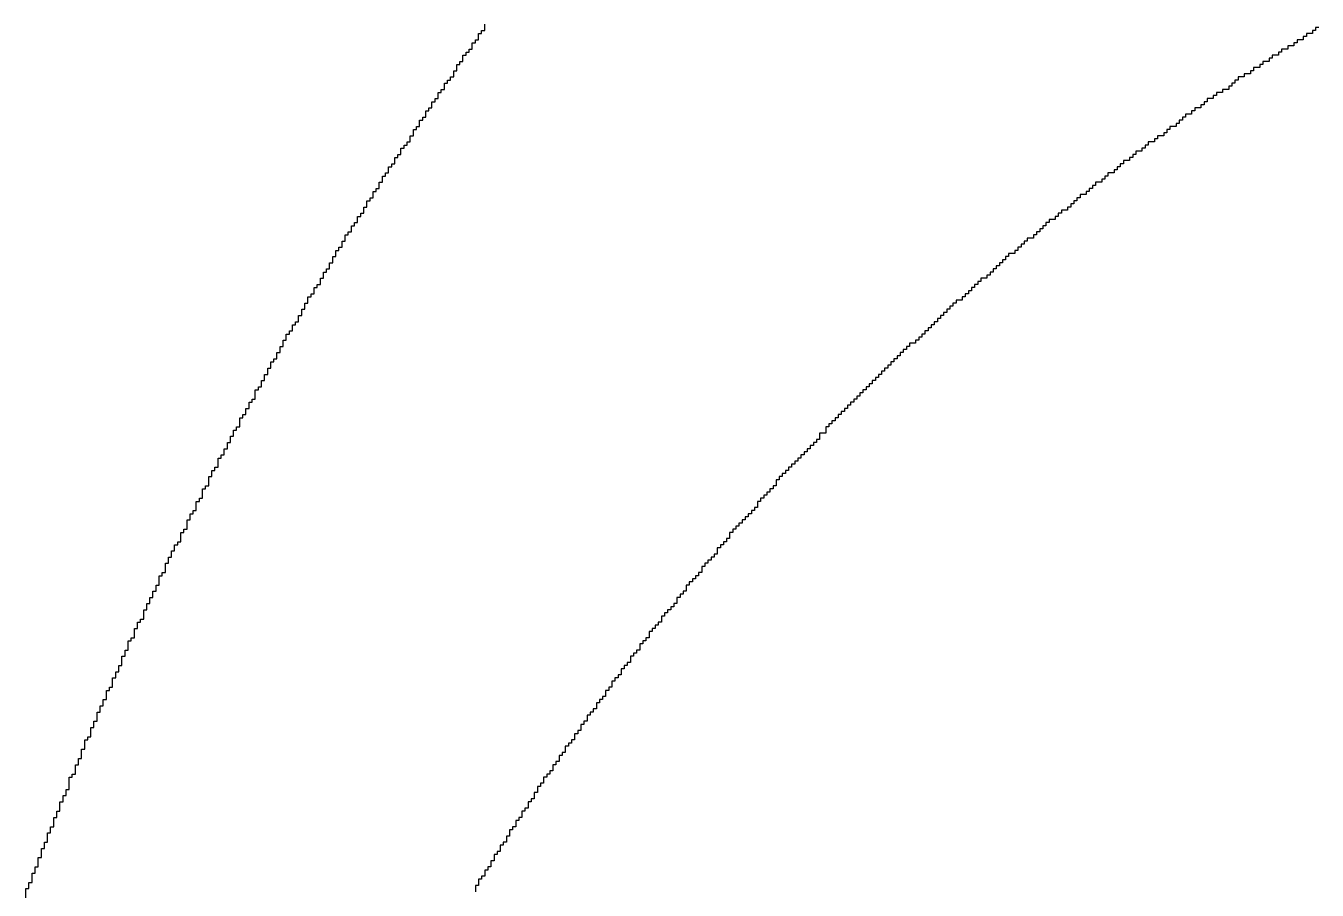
# Model space of a CAD drawing. Header units: millimetres. Extents: x -3.3 to 49.3, y -30.5 to 0.
# Drawn here: x 38.007 to 39.533, y -21.536 to -20.514 of the extents above; entities that cross this region are included whole.
import ezdxf

# ---------------------------------------------------------------- set-up
doc = ezdxf.new("R2010")
doc.units = ezdxf.units.MM
doc.layers.add('TopOverlay', color=2, linetype='Continuous')

msp = doc.modelspace()

# ---------------------------------------------------------------- linework, layer by layer
at = {"layer": 'TopOverlay'}
for p, q in [((38.5454, -20.5234), (38.5454, -20.5198)), ((38.5454, -20.5198), (38.5491, -20.5198)), ((38.5491, -20.5198), (38.5491, -20.5125)), ((39.5308, -20.5198), (39.5271, -20.5198)), ((39.5271, -20.5198), (39.5271, -20.5234)), ((39.5344, -20.5161), (39.5308, -20.5161)), ((39.5308, -20.5161), (39.5308, -20.5198)), ((38.5344, -20.5418), (38.5344, -20.5344)), ((38.5344, -20.5344), (38.5381, -20.5344)), ((38.5381, -20.5344), (38.5381, -20.5308)), ((38.5381, -20.5308), (38.5418, -20.5308)), ((38.5418, -20.5308), (38.5418, -20.5234)), ((38.5418, -20.5234), (38.5454, -20.5234)), ((39.5088, -20.5344), (39.5051, -20.5344)), ((39.5051, -20.5344), (39.5051, -20.5381)), ((39.5161, -20.5308), (39.5088, -20.5308)), ((39.5088, -20.5308), (39.5088, -20.5344)), ((39.5198, -20.5271), (39.5161, -20.5271)), ((39.5161, -20.5271), (39.5161, -20.5308)), ((39.5271, -20.5234), (39.5198, -20.5234)), ((39.5198, -20.5234), (39.5198, -20.5271)), ((38.5234, -20.5564), (38.5234, -20.5491)), ((38.5234, -20.5491), (38.5271, -20.5491)), ((38.5271, -20.5491), (38.5271, -20.5454)), ((38.5271, -20.5454), (38.5308, -20.5454)), ((38.5308, -20.5454), (38.5308, -20.5418)), ((38.5308, -20.5418), (38.5344, -20.5418)), ((39.4868, -20.5491), (39.4795, -20.5491)), ((39.4795, -20.5491), (39.4795, -20.5527)), ((39.4905, -20.5454), (39.4868, -20.5454)), ((39.4868, -20.5454), (39.4868, -20.5491)), ((39.4978, -20.5418), (39.4905, -20.5418)), ((39.4905, -20.5418), (39.4905, -20.5454)), ((39.5051, -20.5381), (39.4978, -20.5381)), ((39.4978, -20.5381), (39.4978, -20.5418)), ((38.5161, -20.5674), (38.5161, -20.5601)), ((38.5161, -20.5601), (38.5198, -20.5601)), ((38.5198, -20.5601), (38.5198, -20.5564)), ((38.5198, -20.5564), (38.5234, -20.5564)), ((39.4648, -20.5637), (39.4575, -20.5637)), ((39.4575, -20.5637), (39.4575, -20.5674)), ((39.4685, -20.5601), (39.4648, -20.5601)), ((39.4648, -20.5601), (39.4648, -20.5637)), ((39.4758, -20.5564), (39.4685, -20.5564)), ((39.4685, -20.5564), (39.4685, -20.5601)), ((39.4795, -20.5527), (39.4758, -20.5527)), ((39.4758, -20.5527), (39.4758, -20.5564)), ((38.5051, -20.5821), (38.5051, -20.5784)), ((38.5051, -20.5784), (38.5088, -20.5784)), ((38.5088, -20.5784), (38.5088, -20.5747)), ((38.5088, -20.5747), (38.5125, -20.5747)), ((38.5125, -20.5747), (38.5125, -20.5674)), ((38.5125, -20.5674), (38.5161, -20.5674)), ((39.4392, -20.5784), (39.4355, -20.5784)), ((39.4355, -20.5784), (39.4355, -20.5821)), ((39.4465, -20.5747), (39.4392, -20.5747)), ((39.4392, -20.5747), (39.4392, -20.5784)), ((39.4538, -20.5711), (39.4465, -20.5711)), ((39.4465, -20.5711), (39.4465, -20.5747)), ((39.4575, -20.5674), (39.4538, -20.5674)), ((39.4538, -20.5674), (39.4538, -20.5711)), ((38.4941, -20.6004), (38.4941, -20.593)), ((38.4941, -20.593), (38.4978, -20.593)), ((38.4978, -20.593), (38.4978, -20.5894)), ((38.4978, -20.5894), (38.5015, -20.5894)), ((38.5015, -20.5894), (38.5015, -20.5821)), ((38.5015, -20.5821), (38.5051, -20.5821)), ((39.4209, -20.593), (39.4136, -20.593)), ((39.4136, -20.593), (39.4136, -20.5967)), ((39.4282, -20.5894), (39.4209, -20.5894)), ((39.4209, -20.5894), (39.4209, -20.593)), ((39.4319, -20.5857), (39.4282, -20.5857)), ((39.4282, -20.5857), (39.4282, -20.5894)), ((39.4355, -20.5821), (39.4319, -20.5821)), ((39.4319, -20.5821), (39.4319, -20.5857)), ((38.4832, -20.615), (38.4832, -20.6114)), ((38.4832, -20.6114), (38.4868, -20.6114)), ((38.4868, -20.6114), (38.4868, -20.604)), ((38.4868, -20.604), (38.4905, -20.604)), ((38.4905, -20.604), (38.4905, -20.6004)), ((38.4905, -20.6004), (38.4941, -20.6004)), ((39.3952, -20.6114), (39.3879, -20.6114)), ((39.3879, -20.6114), (39.3879, -20.615)), ((39.3989, -20.6077), (39.3952, -20.6077)), ((39.3952, -20.6077), (39.3952, -20.6114)), ((39.4026, -20.604), (39.3989, -20.604)), ((39.3989, -20.604), (39.3989, -20.6077)), ((39.4099, -20.6004), (39.4026, -20.6004)), ((39.4026, -20.6004), (39.4026, -20.604)), ((39.4136, -20.5967), (39.4099, -20.5967)), ((39.4099, -20.5967), (39.4099, -20.6004)), ((38.4722, -20.6333), (38.4722, -20.626)), ((38.4722, -20.626), (38.4758, -20.626)), ((38.4758, -20.626), (38.4758, -20.6223)), ((38.4758, -20.6223), (38.4795, -20.6223)), ((38.4795, -20.6223), (38.4795, -20.615)), ((38.4795, -20.615), (38.4832, -20.615)), ((39.3733, -20.626), (39.3696, -20.626)), ((39.3696, -20.626), (39.3696, -20.6297)), ((39.3769, -20.6223), (39.3733, -20.6223)), ((39.3733, -20.6223), (39.3733, -20.626)), ((39.3842, -20.6187), (39.3769, -20.6187)), ((39.3769, -20.6187), (39.3769, -20.6223)), ((39.3879, -20.615), (39.3842, -20.615)), ((39.3842, -20.615), (39.3842, -20.6187)), ((38.4648, -20.6443), (38.4648, -20.637)), ((38.4648, -20.637), (38.4685, -20.637)), ((38.4685, -20.637), (38.4685, -20.6333)), ((38.4685, -20.6333), (38.4722, -20.6333)), ((39.3549, -20.6407), (39.3513, -20.6407)), ((39.3513, -20.6407), (39.3513, -20.6443)), ((39.3586, -20.637), (39.3549, -20.637)), ((39.3549, -20.637), (39.3549, -20.6407)), ((39.3659, -20.6333), (39.3586, -20.6333)), ((39.3586, -20.6333), (39.3586, -20.637)), ((39.3696, -20.6297), (39.3659, -20.6297)), ((39.3659, -20.6297), (39.3659, -20.6333)), ((38.4538, -20.659), (38.4538, -20.6553)), ((38.4538, -20.6553), (38.4575, -20.6553)), ((38.4575, -20.6553), (38.4575, -20.6516)), ((38.4575, -20.6516), (38.4612, -20.6516)), ((38.4612, -20.6516), (38.4612, -20.6443)), ((38.4612, -20.6443), (38.4648, -20.6443)), ((39.333, -20.6553), (39.3293, -20.6553)), ((39.3293, -20.6553), (39.3293, -20.659)), ((39.3403, -20.6516), (39.333, -20.6516)), ((39.333, -20.6516), (39.333, -20.6553)), ((39.344, -20.648), (39.3403, -20.648)), ((39.3403, -20.648), (39.3403, -20.6516)), ((39.3513, -20.6443), (39.344, -20.6443)), ((39.344, -20.6443), (39.344, -20.648)), ((38.4429, -20.6773), (38.4429, -20.67)), ((38.4429, -20.67), (38.4465, -20.67)), ((38.4465, -20.67), (38.4465, -20.6663)), ((38.4465, -20.6663), (38.4502, -20.6663)), ((38.4502, -20.6663), (38.4502, -20.659)), ((38.4502, -20.659), (38.4538, -20.659)), ((39.3147, -20.67), (39.311, -20.67)), ((39.311, -20.67), (39.311, -20.6736)), ((39.3183, -20.6663), (39.3147, -20.6663)), ((39.3147, -20.6663), (39.3147, -20.67)), ((39.3256, -20.6626), (39.3183, -20.6626)), ((39.3183, -20.6626), (39.3183, -20.6663)), ((39.3293, -20.659), (39.3256, -20.659)), ((39.3256, -20.659), (39.3256, -20.6626)), ((38.4355, -20.6883), (38.4355, -20.681)), ((38.4355, -20.681), (38.4392, -20.681)), ((38.4392, -20.681), (38.4392, -20.6773)), ((38.4392, -20.6773), (38.4429, -20.6773)), ((39.2963, -20.6846), (39.2927, -20.6846)), ((39.2927, -20.6846), (39.2927, -20.6883)), ((39.3, -20.681), (39.2963, -20.681)), ((39.2963, -20.681), (39.2963, -20.6846)), ((39.3037, -20.6773), (39.3, -20.6773)), ((39.3, -20.6773), (39.3, -20.681)), ((39.311, -20.6736), (39.3037, -20.6736)), ((39.3037, -20.6736), (39.3037, -20.6773)), ((38.4245, -20.7066), (38.4245, -20.6993)), ((38.4245, -20.6993), (38.4282, -20.6993)), ((38.4282, -20.6993), (38.4282, -20.6919)), ((38.4282, -20.6919), (38.4319, -20.6919)), ((38.4319, -20.6919), (38.4319, -20.6883)), ((38.4319, -20.6883), (38.4355, -20.6883)), ((39.2707, -20.7029), (39.267, -20.7029)), ((39.267, -20.7029), (39.267, -20.7066)), ((39.278, -20.6993), (39.2707, -20.6993)), ((39.2707, -20.6993), (39.2707, -20.7029)), ((39.2817, -20.6956), (39.278, -20.6956)), ((39.278, -20.6956), (39.278, -20.6993)), ((39.2853, -20.6919), (39.2817, -20.6919)), ((39.2817, -20.6919), (39.2817, -20.6956)), ((39.2927, -20.6883), (39.2853, -20.6883)), ((39.2853, -20.6883), (39.2853, -20.6919)), ((38.4136, -20.7212), (38.4136, -20.7176)), ((38.4136, -20.7176), (38.4172, -20.7176)), ((38.4172, -20.7176), (38.4172, -20.7103)), ((38.4172, -20.7103), (38.4209, -20.7103)), ((38.4209, -20.7103), (38.4209, -20.7066)), ((38.4209, -20.7066), (38.4245, -20.7066)), ((39.2524, -20.7176), (39.2487, -20.7176)), ((39.2487, -20.7176), (39.2487, -20.7212)), ((39.2597, -20.7139), (39.2524, -20.7139)), ((39.2524, -20.7139), (39.2524, -20.7176)), ((39.2634, -20.7103), (39.2597, -20.7103)), ((39.2597, -20.7103), (39.2597, -20.7139)), ((39.267, -20.7066), (39.2634, -20.7066)), ((39.2634, -20.7066), (39.2634, -20.7103)), ((38.4062, -20.7359), (38.4062, -20.7286)), ((38.4062, -20.7286), (38.4099, -20.7286)), ((38.4099, -20.7286), (38.4099, -20.7212)), ((38.4099, -20.7212), (38.4136, -20.7212)), ((39.2377, -20.7322), (39.2304, -20.7322)), ((39.2304, -20.7322), (39.2304, -20.7359)), ((39.2414, -20.7286), (39.2377, -20.7286)), ((39.2377, -20.7286), (39.2377, -20.7322)), ((39.2451, -20.7249), (39.2414, -20.7249)), ((39.2414, -20.7249), (39.2414, -20.7286)), ((39.2487, -20.7212), (39.2451, -20.7212)), ((39.2451, -20.7212), (39.2451, -20.7249)), ((38.3952, -20.7506), (38.3952, -20.7469)), ((38.3952, -20.7469), (38.3989, -20.7469)), ((38.3989, -20.7469), (38.3989, -20.7396)), ((38.3989, -20.7396), (38.4026, -20.7396)), ((38.4026, -20.7396), (38.4026, -20.7359)), ((38.4026, -20.7359), (38.4062, -20.7359)), ((39.2158, -20.7469), (39.2121, -20.7469)), ((39.2121, -20.7469), (39.2121, -20.7506)), ((39.2231, -20.7432), (39.2158, -20.7432)), ((39.2158, -20.7432), (39.2158, -20.7469)), ((39.2267, -20.7396), (39.2231, -20.7396)), ((39.2231, -20.7396), (39.2231, -20.7432)), ((39.2304, -20.7359), (39.2267, -20.7359)), ((39.2267, -20.7359), (39.2267, -20.7396)), ((38.3842, -20.7689), (38.3842, -20.7615)), ((38.3842, -20.7615), (38.3879, -20.7615)), ((38.3879, -20.7615), (38.3879, -20.7579)), ((38.3879, -20.7579), (38.3916, -20.7579)), ((38.3916, -20.7579), (38.3916, -20.7506)), ((38.3916, -20.7506), (38.3952, -20.7506)), ((39.2011, -20.7615), (39.1974, -20.7615)), ((39.1974, -20.7615), (39.1974, -20.7652)), ((39.2048, -20.7579), (39.2011, -20.7579)), ((39.2011, -20.7579), (39.2011, -20.7615)), ((39.2084, -20.7542), (39.2048, -20.7542)), ((39.2048, -20.7542), (39.2048, -20.7579)), ((39.2121, -20.7506), (39.2084, -20.7506)), ((39.2084, -20.7506), (39.2084, -20.7542)), ((38.3769, -20.7799), (38.3769, -20.7762)), ((38.3769, -20.7762), (38.3806, -20.7762)), ((38.3806, -20.7762), (38.3806, -20.7689)), ((38.3806, -20.7689), (38.3842, -20.7689)), ((39.1828, -20.7762), (39.1791, -20.7762)), ((39.1791, -20.7762), (39.1791, -20.7799)), ((39.1864, -20.7725), (39.1828, -20.7725)), ((39.1828, -20.7725), (39.1828, -20.7762)), ((39.1901, -20.7689), (39.1864, -20.7689)), ((39.1864, -20.7689), (39.1864, -20.7725)), ((39.1974, -20.7652), (39.1901, -20.7652)), ((39.1901, -20.7652), (39.1901, -20.7689)), ((38.3696, -20.7945), (38.3696, -20.7872)), ((38.3696, -20.7872), (38.3733, -20.7872)), ((38.3733, -20.7872), (38.3733, -20.7799)), ((38.3733, -20.7799), (38.3769, -20.7799)), ((39.1645, -20.7908), (39.1608, -20.7908)), ((39.1608, -20.7908), (39.1608, -20.7945)), ((39.1681, -20.7872), (39.1645, -20.7872)), ((39.1645, -20.7872), (39.1645, -20.7908)), ((39.1755, -20.7835), (39.1681, -20.7835)), ((39.1681, -20.7835), (39.1681, -20.7872)), ((39.1791, -20.7799), (39.1755, -20.7799)), ((39.1755, -20.7799), (39.1755, -20.7835)), ((38.3586, -20.8128), (38.3586, -20.8055)), ((38.3586, -20.8055), (38.3623, -20.8055)), ((38.3623, -20.8055), (38.3623, -20.8018)), ((38.3623, -20.8018), (38.3659, -20.8018)), ((38.3659, -20.8018), (38.3659, -20.7945)), ((38.3659, -20.7945), (38.3696, -20.7945)), ((39.1462, -20.8092), (39.1425, -20.8092)), ((39.1425, -20.8092), (39.1425, -20.8128)), ((39.1498, -20.8055), (39.1462, -20.8055)), ((39.1462, -20.8055), (39.1462, -20.8092)), ((39.1535, -20.8018), (39.1498, -20.8018)), ((39.1498, -20.8018), (39.1498, -20.8055)), ((39.1571, -20.7982), (39.1535, -20.7982)), ((39.1535, -20.7982), (39.1535, -20.8018)), ((39.1608, -20.7945), (39.1571, -20.7945)), ((39.1571, -20.7945), (39.1571, -20.7982)), ((38.3476, -20.8311), (38.3476, -20.8238)), ((38.3476, -20.8238), (38.3513, -20.8238)), ((38.3513, -20.8238), (38.3513, -20.8201)), ((38.3513, -20.8201), (38.3549, -20.8201)), ((38.3549, -20.8201), (38.3549, -20.8128)), ((38.3549, -20.8128), (38.3586, -20.8128)), ((39.1278, -20.8238), (39.1242, -20.8238)), ((39.1242, -20.8238), (39.1242, -20.8275)), ((39.1315, -20.8201), (39.1278, -20.8201)), ((39.1278, -20.8201), (39.1278, -20.8238)), ((39.1352, -20.8165), (39.1315, -20.8165)), ((39.1315, -20.8165), (39.1315, -20.8201)), ((39.1425, -20.8128), (39.1352, -20.8128)), ((39.1352, -20.8128), (39.1352, -20.8165)), ((38.3403, -20.8421), (38.3403, -20.8348)), ((38.3403, -20.8348), (38.344, -20.8348)), ((38.344, -20.8348), (38.344, -20.8311)), ((38.344, -20.8311), (38.3476, -20.8311)), ((39.1132, -20.8385), (39.1059, -20.8385)), ((39.1059, -20.8385), (39.1059, -20.8421)), ((39.1169, -20.8348), (39.1132, -20.8348)), ((39.1132, -20.8348), (39.1132, -20.8385)), ((39.1205, -20.8311), (39.1169, -20.8311)), ((39.1169, -20.8311), (39.1169, -20.8348)), ((39.1242, -20.8275), (39.1205, -20.8275)), ((39.1205, -20.8275), (39.1205, -20.8311)), ((38.333, -20.8568), (38.333, -20.8495)), ((38.333, -20.8495), (38.3366, -20.8495)), ((38.3366, -20.8495), (38.3366, -20.8421)), ((38.3366, -20.8421), (38.3403, -20.8421)), ((39.0949, -20.8531), (39.0912, -20.8531)), ((39.0912, -20.8531), (39.0912, -20.8568)), ((39.0985, -20.8495), (39.0949, -20.8495)), ((39.0949, -20.8495), (39.0949, -20.8531)), ((39.1022, -20.8458), (39.0985, -20.8458)), ((39.0985, -20.8458), (39.0985, -20.8495)), ((39.1059, -20.8421), (39.1022, -20.8421)), ((39.1022, -20.8421), (39.1022, -20.8458)), ((38.322, -20.8751), (38.322, -20.8678)), ((38.322, -20.8678), (38.3256, -20.8678)), ((38.3256, -20.8678), (38.3256, -20.8641)), ((38.3256, -20.8641), (38.3293, -20.8641)), ((38.3293, -20.8641), (38.3293, -20.8568)), ((38.3293, -20.8568), (38.333, -20.8568)), ((39.0802, -20.8678), (39.0766, -20.8678)), ((39.0766, -20.8678), (39.0766, -20.8714)), ((39.0839, -20.8641), (39.0802, -20.8641)), ((39.0802, -20.8641), (39.0802, -20.8678)), ((39.0875, -20.8604), (39.0839, -20.8604)), ((39.0839, -20.8604), (39.0839, -20.8641)), ((39.0912, -20.8568), (39.0875, -20.8568)), ((39.0875, -20.8568), (39.0875, -20.8604)), ((38.3147, -20.8861), (38.3147, -20.8788)), ((38.3147, -20.8788), (38.3183, -20.8788)), ((38.3183, -20.8788), (38.3183, -20.8751)), ((38.3183, -20.8751), (38.322, -20.8751)), ((39.0656, -20.8824), (39.0619, -20.8824)), ((39.0619, -20.8824), (39.0619, -20.8861)), ((39.0692, -20.8788), (39.0656, -20.8788)), ((39.0656, -20.8788), (39.0656, -20.8824)), ((39.0729, -20.8751), (39.0692, -20.8751)), ((39.0692, -20.8751), (39.0692, -20.8788)), ((39.0766, -20.8714), (39.0729, -20.8714)), ((39.0729, -20.8714), (39.0729, -20.8751)), ((38.3037, -20.9081), (38.3037, -20.9007)), ((38.3037, -20.9007), (38.3073, -20.9007)), ((38.3073, -20.9007), (38.3073, -20.8934)), ((38.3073, -20.8934), (38.311, -20.8934)), ((38.311, -20.8934), (38.311, -20.8861)), ((38.311, -20.8861), (38.3147, -20.8861)), ((39.0436, -20.9007), (39.0399, -20.9007)), ((39.0399, -20.9007), (39.0399, -20.9044)), ((39.0473, -20.8971), (39.0436, -20.8971)), ((39.0436, -20.8971), (39.0436, -20.9007)), ((39.0509, -20.8934), (39.0473, -20.8934)), ((39.0473, -20.8934), (39.0473, -20.8971)), ((39.0582, -20.8897), (39.0509, -20.8897)), ((39.0509, -20.8897), (39.0509, -20.8934)), ((39.0619, -20.8861), (39.0582, -20.8861)), ((39.0582, -20.8861), (39.0582, -20.8897)), ((38.2963, -20.919), (38.2963, -20.9117)), ((38.2963, -20.9117), (38.3, -20.9117)), ((38.3, -20.9117), (38.3, -20.9081)), ((38.3, -20.9081), (38.3037, -20.9081)), ((39.0289, -20.9154), (39.0253, -20.9154)), ((39.0253, -20.9154), (39.0253, -20.919)), ((39.0326, -20.9117), (39.0289, -20.9117)), ((39.0289, -20.9117), (39.0289, -20.9154)), ((39.0363, -20.9081), (39.0326, -20.9081)), ((39.0326, -20.9081), (39.0326, -20.9117)), ((39.0399, -20.9044), (39.0363, -20.9044)), ((39.0363, -20.9044), (39.0363, -20.9081)), ((38.289, -20.9337), (38.289, -20.9264)), ((38.289, -20.9264), (38.2927, -20.9264)), ((38.2927, -20.9264), (38.2927, -20.919)), ((38.2927, -20.919), (38.2963, -20.919)), ((39.0143, -20.93), (39.0106, -20.93)), ((39.0106, -20.93), (39.0106, -20.9337)), ((39.0179, -20.9264), (39.0143, -20.9264)), ((39.0143, -20.9264), (39.0143, -20.93)), ((39.0216, -20.9227), (39.0179, -20.9227)), ((39.0179, -20.9227), (39.0179, -20.9264)), ((39.0253, -20.919), (39.0216, -20.919)), ((39.0216, -20.919), (39.0216, -20.9227)), ((38.278, -20.9557), (38.278, -20.9447)), ((38.278, -20.9447), (38.2817, -20.9447)), ((38.2817, -20.9447), (38.2817, -20.941)), ((38.2817, -20.941), (38.2853, -20.941)), ((38.2853, -20.941), (38.2853, -20.9337)), ((38.2853, -20.9337), (38.289, -20.9337)), ((38.9996, -20.9447), (38.996, -20.9447)), ((38.996, -20.9447), (38.996, -20.9484)), ((39.0033, -20.941), (38.9996, -20.941)), ((38.9996, -20.941), (38.9996, -20.9447)), ((39.007, -20.9374), (39.0033, -20.9374)), ((39.0033, -20.9374), (39.0033, -20.941)), ((39.0106, -20.9337), (39.007, -20.9337)), ((39.007, -20.9337), (39.007, -20.9374)), ((38.2707, -20.9667), (38.2707, -20.9593)), ((38.2707, -20.9593), (38.2744, -20.9593)), ((38.2744, -20.9593), (38.2744, -20.9557)), ((38.2744, -20.9557), (38.278, -20.9557)), ((38.985, -20.9593), (38.9813, -20.9593)), ((38.9813, -20.9593), (38.9813, -20.963)), ((38.9886, -20.9557), (38.985, -20.9557)), ((38.985, -20.9557), (38.985, -20.9593)), ((38.9923, -20.952), (38.9886, -20.952)), ((38.9886, -20.952), (38.9886, -20.9557)), ((38.996, -20.9484), (38.9923, -20.9484)), ((38.9923, -20.9484), (38.9923, -20.952)), ((38.2634, -20.9777), (38.2634, -20.974)), ((38.2634, -20.974), (38.267, -20.974)), ((38.267, -20.974), (38.267, -20.9667)), ((38.267, -20.9667), (38.2707, -20.9667)), ((38.9703, -20.974), (38.9667, -20.974)), ((38.9667, -20.974), (38.9667, -20.9777)), ((38.974, -20.9703), (38.9703, -20.9703)), ((38.9703, -20.9703), (38.9703, -20.974)), ((38.9777, -20.9667), (38.974, -20.9667)), ((38.974, -20.9667), (38.974, -20.9703)), ((38.9813, -20.963), (38.9777, -20.963)), ((38.9777, -20.963), (38.9777, -20.9667)), ((38.2524, -20.9996), (38.2524, -20.9923)), ((38.2524, -20.9923), (38.256, -20.9923)), ((38.256, -20.9923), (38.256, -20.9886)), ((38.256, -20.9886), (38.2597, -20.9886)), ((38.2597, -20.9886), (38.2597, -20.9777)), ((38.2597, -20.9777), (38.2634, -20.9777)), ((38.9557, -20.9886), (38.952, -20.9886)), ((38.952, -20.9886), (38.952, -20.996)), ((38.9593, -20.985), (38.9557, -20.985)), ((38.9557, -20.985), (38.9557, -20.9886)), ((38.963, -20.9813), (38.9593, -20.9813)), ((38.9593, -20.9813), (38.9593, -20.985)), ((38.9667, -20.9777), (38.963, -20.9777)), ((38.963, -20.9777), (38.963, -20.9813)), ((38.2451, -21.0143), (38.2451, -21.007)), ((38.2451, -21.007), (38.2487, -21.007)), ((38.2487, -21.007), (38.2487, -20.9996)), ((38.2487, -20.9996), (38.2524, -20.9996)), ((38.941, -21.007), (38.9374, -21.007)), ((38.9374, -21.007), (38.9374, -21.0106)), ((38.9447, -21.0033), (38.941, -21.0033)), ((38.941, -21.0033), (38.941, -21.007)), ((38.952, -20.996), (38.9447, -20.996)), ((38.9447, -20.996), (38.9447, -21.0033)), ((38.2377, -21.0253), (38.2377, -21.0216)), ((38.2377, -21.0216), (38.2414, -21.0216)), ((38.2414, -21.0216), (38.2414, -21.0143)), ((38.2414, -21.0143), (38.2451, -21.0143)), ((38.9264, -21.0216), (38.9227, -21.0216)), ((38.9227, -21.0216), (38.9227, -21.0253)), ((38.93, -21.0179), (38.9264, -21.0179)), ((38.9264, -21.0179), (38.9264, -21.0216)), ((38.9337, -21.0143), (38.93, -21.0143)), ((38.93, -21.0143), (38.93, -21.0179)), ((38.9374, -21.0106), (38.9337, -21.0106)), ((38.9337, -21.0106), (38.9337, -21.0143)), ((38.2304, -21.0399), (38.2304, -21.0363)), ((38.2304, -21.0363), (38.2341, -21.0363)), ((38.2341, -21.0363), (38.2341, -21.0253)), ((38.2341, -21.0253), (38.2377, -21.0253)), ((38.9117, -21.0363), (38.9081, -21.0363)), ((38.9081, -21.0363), (38.9081, -21.0399)), ((38.9154, -21.0326), (38.9117, -21.0326)), ((38.9117, -21.0326), (38.9117, -21.0363)), ((38.919, -21.0289), (38.9154, -21.0289)), ((38.9154, -21.0289), (38.9154, -21.0326)), ((38.9227, -21.0253), (38.919, -21.0253)), ((38.919, -21.0253), (38.919, -21.0289)), ((38.2231, -21.0582), (38.2231, -21.0473)), ((38.2231, -21.0473), (38.2267, -21.0473)), ((38.2267, -21.0473), (38.2267, -21.0399)), ((38.2267, -21.0399), (38.2304, -21.0399)), ((38.8971, -21.0509), (38.8934, -21.0509)), ((38.8934, -21.0509), (38.8934, -21.0582)), ((38.9007, -21.0473), (38.8971, -21.0473)), ((38.8971, -21.0473), (38.8971, -21.0509)), ((38.9044, -21.0436), (38.9007, -21.0436)), ((38.9007, -21.0436), (38.9007, -21.0473)), ((38.9081, -21.0399), (38.9044, -21.0399)), ((38.9044, -21.0399), (38.9044, -21.0436)), ((38.2158, -21.0729), (38.2158, -21.0619)), ((38.2158, -21.0619), (38.2194, -21.0619)), ((38.2194, -21.0619), (38.2194, -21.0582)), ((38.2194, -21.0582), (38.2231, -21.0582)), ((38.8861, -21.0656), (38.8824, -21.0656)), ((38.8824, -21.0656), (38.8824, -21.0692)), ((38.8897, -21.0619), (38.8861, -21.0619)), ((38.8861, -21.0619), (38.8861, -21.0656)), ((38.8934, -21.0582), (38.8897, -21.0582)), ((38.8897, -21.0582), (38.8897, -21.0619)), ((38.2084, -21.0875), (38.2084, -21.0766)), ((38.2084, -21.0766), (38.2121, -21.0766)), ((38.2121, -21.0766), (38.2121, -21.0729)), ((38.2121, -21.0729), (38.2158, -21.0729)), ((38.8714, -21.0839), (38.8678, -21.0839)), ((38.8678, -21.0839), (38.8678, -21.0875)), ((38.8751, -21.0766), (38.8714, -21.0766)), ((38.8714, -21.0766), (38.8714, -21.0839)), ((38.8788, -21.0729), (38.8751, -21.0729)), ((38.8751, -21.0729), (38.8751, -21.0766)), ((38.8824, -21.0692), (38.8788, -21.0692)), ((38.8788, -21.0692), (38.8788, -21.0729)), ((38.1974, -21.1095), (38.1974, -21.0985)), ((38.1974, -21.0985), (38.2011, -21.0985)), ((38.2011, -21.0985), (38.2011, -21.0912)), ((38.2011, -21.0912), (38.2048, -21.0912)), ((38.2048, -21.0912), (38.2048, -21.0875)), ((38.2048, -21.0875), (38.2084, -21.0875)), ((38.8568, -21.0985), (38.8531, -21.0985)), ((38.8531, -21.0985), (38.8531, -21.1022)), ((38.8604, -21.0949), (38.8568, -21.0949)), ((38.8568, -21.0949), (38.8568, -21.0985)), ((38.8641, -21.0912), (38.8604, -21.0912)), ((38.8604, -21.0912), (38.8604, -21.0949)), ((38.8678, -21.0875), (38.8641, -21.0875)), ((38.8641, -21.0875), (38.8641, -21.0912)), ((38.1901, -21.1242), (38.1901, -21.1132)), ((38.1901, -21.1132), (38.1938, -21.1132)), ((38.1938, -21.1132), (38.1938, -21.1095)), ((38.1938, -21.1095), (38.1974, -21.1095)), ((38.8421, -21.1132), (38.8385, -21.1132)), ((38.8385, -21.1132), (38.8385, -21.1205)), ((38.8458, -21.1095), (38.8421, -21.1095)), ((38.8421, -21.1095), (38.8421, -21.1132)), ((38.8494, -21.1059), (38.8458, -21.1059)), ((38.8458, -21.1059), (38.8458, -21.1095)), ((38.8531, -21.1022), (38.8494, -21.1022)), ((38.8494, -21.1022), (38.8494, -21.1059)), ((38.1828, -21.1352), (38.1828, -21.1278)), ((38.1828, -21.1278), (38.1864, -21.1278)), ((38.1864, -21.1278), (38.1864, -21.1242)), ((38.1864, -21.1242), (38.1901, -21.1242)), ((38.8311, -21.1278), (38.8275, -21.1278)), ((38.8275, -21.1278), (38.8275, -21.1315)), ((38.8348, -21.1242), (38.8311, -21.1242)), ((38.8311, -21.1242), (38.8311, -21.1278)), ((38.8385, -21.1205), (38.8348, -21.1205)), ((38.8348, -21.1205), (38.8348, -21.1242)), ((38.1755, -21.1498), (38.1755, -21.1425)), ((38.1755, -21.1425), (38.1791, -21.1425)), ((38.1791, -21.1425), (38.1791, -21.1352)), ((38.1791, -21.1352), (38.1828, -21.1352)), ((38.8201, -21.1425), (38.8165, -21.1425)), ((38.8165, -21.1425), (38.8165, -21.1462)), ((38.8238, -21.1388), (38.8201, -21.1388)), ((38.8201, -21.1388), (38.8201, -21.1425)), ((38.8275, -21.1315), (38.8238, -21.1315)), ((38.8238, -21.1315), (38.8238, -21.1388)), ((38.1718, -21.1608), (38.1718, -21.1498)), ((38.1718, -21.1498), (38.1755, -21.1498)), ((38.8092, -21.1535), (38.8055, -21.1535)), ((38.8055, -21.1535), (38.8055, -21.1608)), ((38.8128, -21.1498), (38.8092, -21.1498)), ((38.8092, -21.1498), (38.8092, -21.1535)), ((38.8165, -21.1462), (38.8128, -21.1462)), ((38.8128, -21.1462), (38.8128, -21.1498)), ((38.1608, -21.1828), (38.1608, -21.1755)), ((38.1608, -21.1755), (38.1645, -21.1755)), ((38.1645, -21.1755), (38.1645, -21.1645)), ((38.1645, -21.1645), (38.1681, -21.1645)), ((38.1681, -21.1645), (38.1681, -21.1608)), ((38.1681, -21.1608), (38.1718, -21.1608)), ((38.7908, -21.1755), (38.7872, -21.1755)), ((38.7872, -21.1755), (38.7872, -21.1828)), ((38.7945, -21.1718), (38.7908, -21.1718)), ((38.7908, -21.1718), (38.7908, -21.1755)), ((38.7982, -21.1681), (38.7945, -21.1681)), ((38.7945, -21.1681), (38.7945, -21.1718)), ((38.8018, -21.1645), (38.7982, -21.1645)), ((38.7982, -21.1645), (38.7982, -21.1681)), ((38.8055, -21.1608), (38.8018, -21.1608)), ((38.8018, -21.1608), (38.8018, -21.1645)), ((38.1535, -21.1974), (38.1535, -21.1901)), ((38.1535, -21.1901), (38.1571, -21.1901)), ((38.1571, -21.1901), (38.1571, -21.1828)), ((38.1571, -21.1828), (38.1608, -21.1828)), ((38.7799, -21.1901), (38.7762, -21.1901)), ((38.7762, -21.1901), (38.7762, -21.1974)), ((38.7835, -21.1864), (38.7799, -21.1864)), ((38.7799, -21.1864), (38.7799, -21.1901)), ((38.7872, -21.1828), (38.7835, -21.1828)), ((38.7835, -21.1828), (38.7835, -21.1864)), ((38.1462, -21.2158), (38.1462, -21.2048)), ((38.1462, -21.2048), (38.1498, -21.2048)), ((38.1498, -21.2048), (38.1498, -21.1974)), ((38.1498, -21.1974), (38.1535, -21.1974)), ((38.7689, -21.2048), (38.7652, -21.2048)), ((38.7652, -21.2048), (38.7652, -21.2084)), ((38.7725, -21.2011), (38.7689, -21.2011)), ((38.7689, -21.2011), (38.7689, -21.2048)), ((38.7762, -21.1974), (38.7725, -21.1974)), ((38.7725, -21.1974), (38.7725, -21.2011)), ((38.1388, -21.2267), (38.1388, -21.2194)), ((38.1388, -21.2194), (38.1425, -21.2194)), ((38.1425, -21.2194), (38.1425, -21.2158)), ((38.1425, -21.2158), (38.1462, -21.2158)), ((38.7579, -21.2194), (38.7542, -21.2194)), ((38.7542, -21.2194), (38.7542, -21.2231)), ((38.7615, -21.2121), (38.7579, -21.2121)), ((38.7579, -21.2121), (38.7579, -21.2194)), ((38.7652, -21.2084), (38.7615, -21.2084)), ((38.7615, -21.2084), (38.7615, -21.2121)), ((38.1352, -21.2377), (38.1352, -21.2267)), ((38.1352, -21.2267), (38.1388, -21.2267)), ((38.7469, -21.2304), (38.7432, -21.2304)), ((38.7432, -21.2304), (38.7432, -21.2377)), ((38.7505, -21.2267), (38.7469, -21.2267)), ((38.7469, -21.2267), (38.7469, -21.2304)), ((38.7542, -21.2231), (38.7505, -21.2231)), ((38.7505, -21.2231), (38.7505, -21.2267)), ((38.1278, -21.2524), (38.1278, -21.2414)), ((38.1278, -21.2414), (38.1315, -21.2414)), ((38.1315, -21.2414), (38.1315, -21.2377)), ((38.1315, -21.2377), (38.1352, -21.2377)), ((38.7359, -21.2451), (38.7322, -21.2451)), ((38.7322, -21.2451), (38.7322, -21.2524)), ((38.7396, -21.2414), (38.7359, -21.2414)), ((38.7359, -21.2414), (38.7359, -21.2451)), ((38.7432, -21.2377), (38.7396, -21.2377)), ((38.7396, -21.2377), (38.7396, -21.2414)), ((38.1205, -21.2707), (38.1205, -21.2597)), ((38.1205, -21.2597), (38.1242, -21.2597)), ((38.1242, -21.2597), (38.1242, -21.2524)), ((38.1242, -21.2524), (38.1278, -21.2524)), ((38.7212, -21.267), (38.7176, -21.267)), ((38.7176, -21.267), (38.7176, -21.2707)), ((38.7249, -21.2597), (38.7212, -21.2597)), ((38.7212, -21.2597), (38.7212, -21.267)), ((38.7286, -21.256), (38.7249, -21.256)), ((38.7249, -21.256), (38.7249, -21.2597)), ((38.7322, -21.2524), (38.7286, -21.2524)), ((38.7286, -21.2524), (38.7286, -21.256)), ((38.1132, -21.2853), (38.1132, -21.278)), ((38.1132, -21.278), (38.1169, -21.278)), ((38.1169, -21.278), (38.1169, -21.2707)), ((38.1169, -21.2707), (38.1205, -21.2707)), ((38.7103, -21.2817), (38.7066, -21.2817)), ((38.7066, -21.2817), (38.7066, -21.2853)), ((38.7139, -21.2744), (38.7103, -21.2744)), ((38.7103, -21.2744), (38.7103, -21.2817)), ((38.7176, -21.2707), (38.7139, -21.2707)), ((38.7139, -21.2707), (38.7139, -21.2744)), ((38.1059, -21.3), (38.1059, -21.2963)), ((38.1059, -21.2963), (38.1095, -21.2963)), ((38.1095, -21.2963), (38.1095, -21.2853)), ((38.1095, -21.2853), (38.1132, -21.2853)), ((38.6993, -21.2963), (38.6956, -21.2963)), ((38.6956, -21.2963), (38.6956, -21.3)), ((38.7029, -21.289), (38.6993, -21.289)), ((38.6993, -21.289), (38.6993, -21.2963)), ((38.7066, -21.2853), (38.7029, -21.2853)), ((38.7029, -21.2853), (38.7029, -21.289)), ((38.0985, -21.3183), (38.0985, -21.311)), ((38.0985, -21.311), (38.1022, -21.311)), ((38.1022, -21.311), (38.1022, -21.3)), ((38.1022, -21.3), (38.1059, -21.3)), ((38.6883, -21.311), (38.6846, -21.311)), ((38.6846, -21.311), (38.6846, -21.3147)), ((38.6919, -21.3073), (38.6883, -21.3073)), ((38.6883, -21.3073), (38.6883, -21.311)), ((38.6956, -21.3), (38.6919, -21.3)), ((38.6919, -21.3), (38.6919, -21.3073)), ((38.0912, -21.3366), (38.0912, -21.3256)), ((38.0912, -21.3256), (38.0949, -21.3256)), ((38.0949, -21.3256), (38.0949, -21.3183)), ((38.0949, -21.3183), (38.0985, -21.3183)), ((38.6773, -21.3256), (38.6736, -21.3256)), ((38.6736, -21.3256), (38.6736, -21.3293)), ((38.681, -21.322), (38.6773, -21.322)), ((38.6773, -21.322), (38.6773, -21.3256)), ((38.6846, -21.3147), (38.681, -21.3147)), ((38.681, -21.3147), (38.681, -21.322)), ((38.0875, -21.344), (38.0875, -21.3366)), ((38.0875, -21.3366), (38.0912, -21.3366)), ((38.6663, -21.3403), (38.6626, -21.3403)), ((38.6626, -21.3403), (38.6626, -21.3476)), ((38.67, -21.3366), (38.6663, -21.3366)), ((38.6663, -21.3366), (38.6663, -21.3403)), ((38.6736, -21.3293), (38.67, -21.3293)), ((38.67, -21.3293), (38.67, -21.3366)), ((38.0766, -21.3696), (38.0766, -21.3586)), ((38.0766, -21.3586), (38.0802, -21.3586)), ((38.0802, -21.3586), (38.0802, -21.3549)), ((38.0802, -21.3549), (38.0839, -21.3549)), ((38.0839, -21.3549), (38.0839, -21.344)), ((38.0839, -21.344), (38.0875, -21.344)), ((38.6553, -21.3586), (38.6516, -21.3586)), ((38.6516, -21.3586), (38.6516, -21.3623)), ((38.659, -21.3513), (38.6553, -21.3513)), ((38.6553, -21.3513), (38.6553, -21.3586)), ((38.6626, -21.3476), (38.659, -21.3476)), ((38.659, -21.3476), (38.659, -21.3513)), ((38.0729, -21.3806), (38.0729, -21.3696)), ((38.0729, -21.3696), (38.0766, -21.3696)), ((38.6443, -21.3733), (38.6407, -21.3733)), ((38.6407, -21.3733), (38.6407, -21.3769)), ((38.648, -21.3659), (38.6443, -21.3659)), ((38.6443, -21.3659), (38.6443, -21.3733)), ((38.6516, -21.3623), (38.648, -21.3623)), ((38.648, -21.3623), (38.648, -21.3659)), ((38.0656, -21.3989), (38.0656, -21.3879)), ((38.0656, -21.3879), (38.0692, -21.3879)), ((38.0692, -21.3879), (38.0692, -21.3806)), ((38.0692, -21.3806), (38.0729, -21.3806)), ((38.6333, -21.3879), (38.6297, -21.3879)), ((38.6297, -21.3879), (38.6297, -21.3952)), ((38.637, -21.3842), (38.6333, -21.3842)), ((38.6333, -21.3842), (38.6333, -21.3879)), ((38.6407, -21.3769), (38.637, -21.3769)), ((38.637, -21.3769), (38.637, -21.3842)), ((38.0582, -21.4172), (38.0582, -21.4026)), ((38.0582, -21.4026), (38.0619, -21.4026)), ((38.0619, -21.4026), (38.0619, -21.3989)), ((38.0619, -21.3989), (38.0656, -21.3989)), ((38.6223, -21.4026), (38.6187, -21.4026)), ((38.6187, -21.4026), (38.6187, -21.4099)), ((38.626, -21.3989), (38.6223, -21.3989)), ((38.6223, -21.3989), (38.6223, -21.4026)), ((38.6297, -21.3952), (38.626, -21.3952)), ((38.626, -21.3952), (38.626, -21.3989)), ((38.0546, -21.4245), (38.0546, -21.4172)), ((38.0546, -21.4172), (38.0582, -21.4172)), ((38.615, -21.4136), (38.6114, -21.4136)), ((38.6114, -21.4136), (38.6114, -21.4209)), ((38.6187, -21.4099), (38.615, -21.4099)), ((38.615, -21.4099), (38.615, -21.4136)), ((38.0473, -21.4429), (38.0473, -21.4319)), ((38.0473, -21.4319), (38.0509, -21.4319)), ((38.0509, -21.4319), (38.0509, -21.4245)), ((38.0509, -21.4245), (38.0546, -21.4245)), ((38.604, -21.4319), (38.6004, -21.4319)), ((38.6004, -21.4319), (38.6004, -21.4392)), ((38.6077, -21.4282), (38.604, -21.4282)), ((38.604, -21.4282), (38.604, -21.4319)), ((38.6114, -21.4209), (38.6077, -21.4209)), ((38.6077, -21.4209), (38.6077, -21.4282)), ((38.0399, -21.4612), (38.0399, -21.4502)), ((38.0399, -21.4502), (38.0436, -21.4502)), ((38.0436, -21.4502), (38.0436, -21.4429)), ((38.0436, -21.4429), (38.0473, -21.4429)), ((38.593, -21.4502), (38.5894, -21.4502)), ((38.5894, -21.4502), (38.5894, -21.4538)), ((38.5967, -21.4429), (38.593, -21.4429)), ((38.593, -21.4429), (38.593, -21.4502)), ((38.6004, -21.4392), (38.5967, -21.4392)), ((38.5967, -21.4392), (38.5967, -21.4429)), ((38.0363, -21.4685), (38.0363, -21.4612)), ((38.0363, -21.4612), (38.0399, -21.4612)), ((38.5821, -21.4648), (38.5784, -21.4648)), ((38.5784, -21.4648), (38.5784, -21.4722)), ((38.5857, -21.4612), (38.5821, -21.4612)), ((38.5821, -21.4612), (38.5821, -21.4648)), ((38.5894, -21.4538), (38.5857, -21.4538)), ((38.5857, -21.4538), (38.5857, -21.4612)), ((38.0289, -21.4868), (38.0289, -21.4795)), ((38.0289, -21.4795), (38.0326, -21.4795)), ((38.0326, -21.4795), (38.0326, -21.4685)), ((38.0326, -21.4685), (38.0363, -21.4685)), ((38.5747, -21.4795), (38.5711, -21.4795)), ((38.5711, -21.4795), (38.5711, -21.4831)), ((38.5784, -21.4722), (38.5747, -21.4722)), ((38.5747, -21.4722), (38.5747, -21.4795)), ((38.0253, -21.4978), (38.0253, -21.4868)), ((38.0253, -21.4868), (38.0289, -21.4868)), ((38.5637, -21.4941), (38.5601, -21.4941)), ((38.5601, -21.4941), (38.5601, -21.5015)), ((38.5674, -21.4905), (38.5637, -21.4905)), ((38.5637, -21.4905), (38.5637, -21.4941)), ((38.5711, -21.4831), (38.5674, -21.4831)), ((38.5674, -21.4831), (38.5674, -21.4905)), ((38.0179, -21.5161), (38.0179, -21.5088)), ((38.0179, -21.5088), (38.0216, -21.5088)), ((38.0216, -21.5088), (38.0216, -21.4978)), ((38.0216, -21.4978), (38.0253, -21.4978)), ((38.5564, -21.5088), (38.5527, -21.5088)), ((38.5527, -21.5088), (38.5527, -21.5125)), ((38.5601, -21.5015), (38.5564, -21.5015)), ((38.5564, -21.5015), (38.5564, -21.5088)), ((38.0143, -21.5271), (38.0143, -21.5161)), ((38.0143, -21.5161), (38.0179, -21.5161)), ((38.5454, -21.5234), (38.5418, -21.5234)), ((38.5418, -21.5234), (38.5418, -21.5308)), ((38.5491, -21.5198), (38.5454, -21.5198)), ((38.5454, -21.5198), (38.5454, -21.5234)), ((38.5527, -21.5125), (38.5491, -21.5125)), ((38.5491, -21.5125), (38.5491, -21.5198)), ((38.007, -21.5454), (38.007, -21.5344)), ((38.007, -21.5344), (38.0106, -21.5344)), ((38.0106, -21.5344), (38.0106, -21.5271)), ((38.0106, -21.5271), (38.0143, -21.5271)), ((38.5418, -21.5308), (38.5381, -21.5308)), ((38.5381, -21.5308), (38.5381, -21.5381))]:
    msp.add_line(p, q, dxfattribs=at)

doc.saveas('drawing.dxf')
